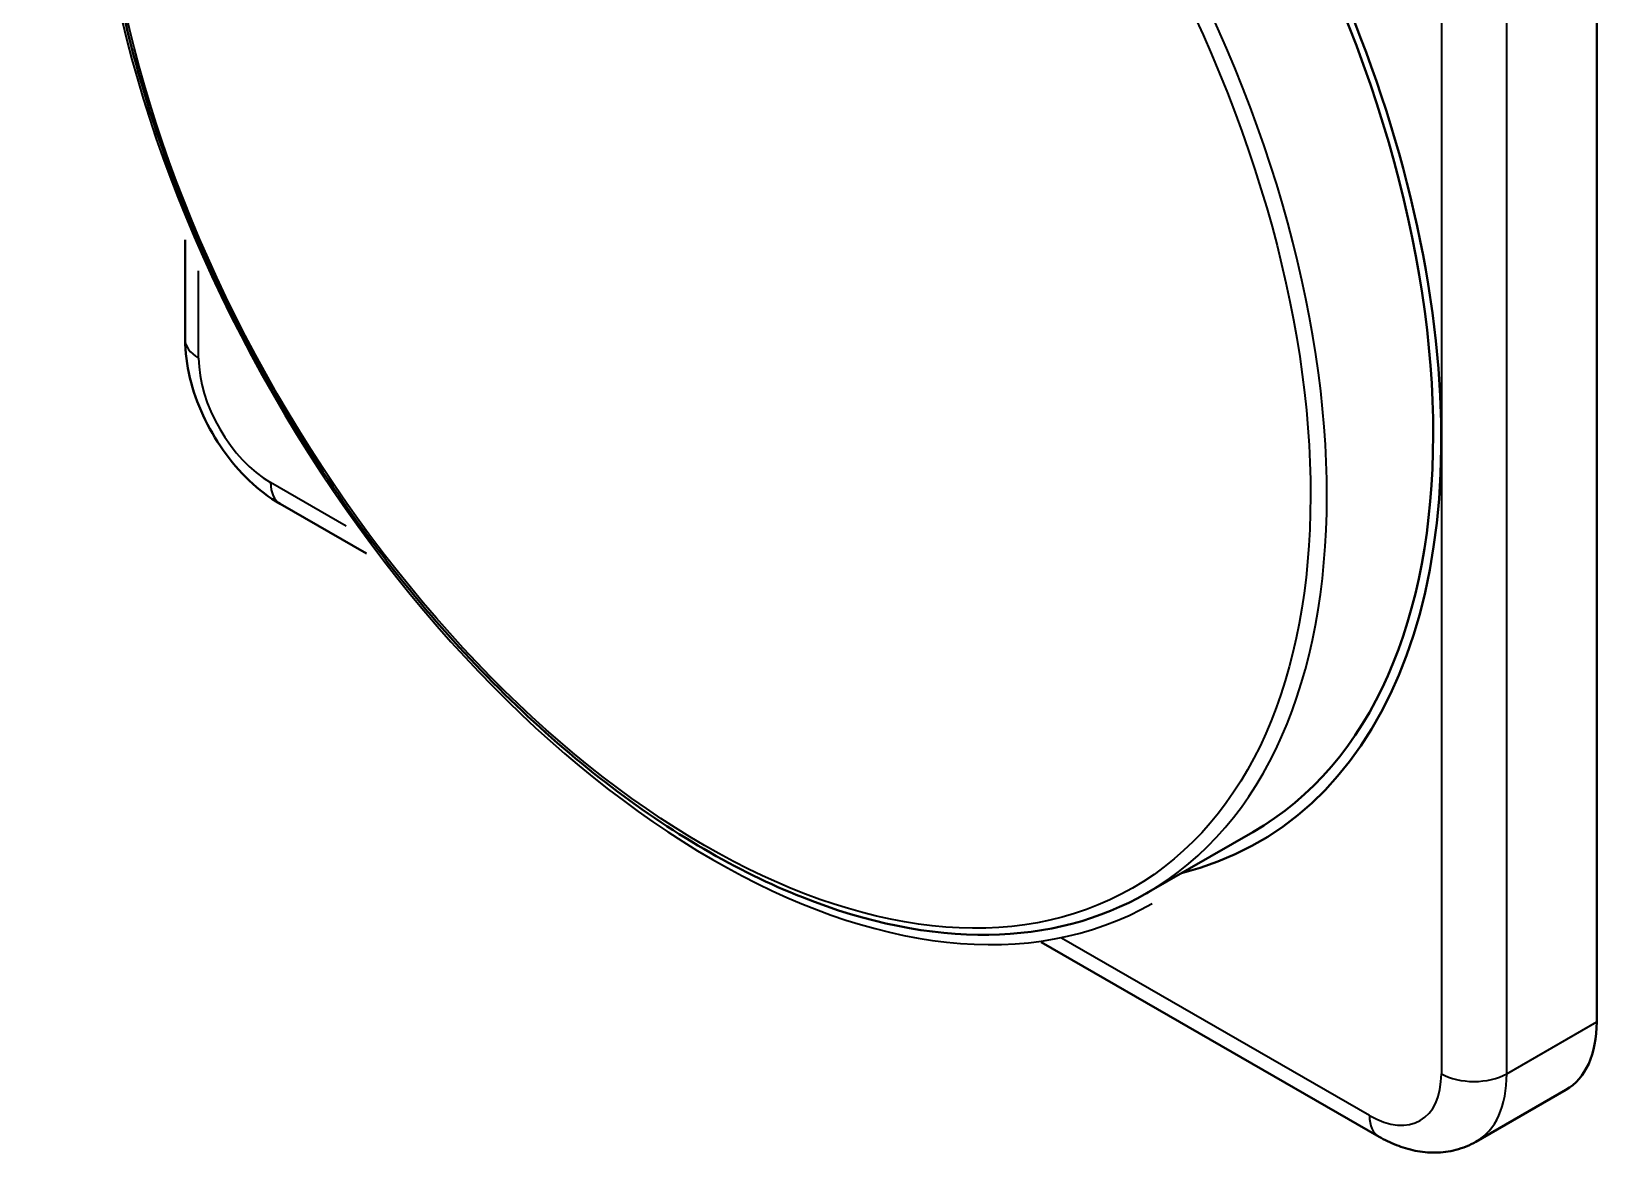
# Model space of a CAD drawing. Header units: inches. Extents: x 6934 to 18973, y 4254 to 7629.
# Drawn here: x 10768.6 to 10822.7, y 6879.7 to 6918.4 of the extents above; entities that cross this region are included whole.
import ezdxf

# ---------------------------------------------------------------- set-up
doc = ezdxf.new("R2010")
doc.units = ezdxf.units.IN
doc.header["$MEASUREMENT"] = 0
doc.layers.add('POWER SUPPLY CASE OUTLINE$0$가시적인 것(ISO)', color=3, linetype='Continuous', lineweight=40, true_color=0x00ff00)
doc.layers.add('POWER SUPPLY CASE OUTLINE$0$가시적인 좁은 것(ISO)', color=3, linetype='Continuous', lineweight=35, true_color=0x00ff00)

msp = doc.modelspace()

# ---------------------------------------------------------------- linework, layer by layer
at = {"layer": 'POWER SUPPLY CASE OUTLINE$0$가시적인 것(ISO)'}
for p, q in [((10822.713, 6928.132), (10822.713, 6884.181)), ((10773.878, 6907.798), (10773.878, 6911.236)), ((10780.15, 6900.383), (10777.169, 6902.1)), ((10807.137, 6888.629), (10810.814, 6890.746)), ((10815.183, 6880.21), (10803.49, 6886.943)), ((10818.536, 6880.037), (10821.647, 6881.829))]:
    msp.add_line(p, q, dxfattribs=at)
for centre, major_axis, start_param, end_param in [((10795.843, 6916.743), (-15.171, 26.344), 2.979193, 6.445585), ((10795.843, 6916.743), (-14.971, 25.998), 3.141593, 6.283185), ((10819.092, 6886.266), (2.555, -4.437), 0, 0.787332)]:
    msp.add_ellipse(centre, major_axis=major_axis, ratio=0.578093, start_param=start_param, end_param=end_param, dxfattribs=at)
for points, knots in [([(10807.137, 6888.629), (10805.533, 6887.705), (10803.68, 6887.22), (10799.648, 6887.164), (10797.463, 6887.607), (10792.975, 6889.385), (10790.669, 6890.732), (10786.188, 6894.189), (10784.013, 6896.3), (10780.015, 6901.067), (10778.191, 6903.722), (10775.077, 6909.31), (10773.786, 6912.242), (10771.867, 6918.09), (10771.24, 6921.006), (10770.714, 6926.532), (10770.818, 6929.141), (10771.757, 6933.784), (10772.592, 6935.82), (10774.703, 6938.787), (10775.862, 6939.856), (10777.195, 6940.624)], [0.787332, 0.787332, 0.787332, 0.787332, 1.099107, 1.099107, 1.416533, 1.416533, 1.73841, 1.73841, 2.060589, 2.060589, 2.382389, 2.382389, 2.704048, 2.704048, 3.025896, 3.025896, 3.348121, 3.348121, 3.669708, 3.669708, 3.928925, 3.928925, 3.928925, 3.928925]), ([(10777.169, 6902.1), (10776.782, 6902.323), (10776.424, 6902.598), (10775.766, 6903.225), (10775.465, 6903.577), (10774.929, 6904.335), (10774.695, 6904.741), (10774.306, 6905.584), (10774.152, 6906.02), (10773.938, 6906.904), (10773.878, 6907.352), (10773.878, 6907.798)], [1.570796, 1.570796, 1.570796, 1.570796, 1.884956, 1.884956, 2.199115, 2.199115, 2.513274, 2.513274, 2.827433, 2.827433, 3.141593, 3.141593, 3.141593, 3.141593]), ([(10818.536, 6880.037), (10818.319, 6879.912), (10818.084, 6879.817), (10817.607, 6879.692), (10817.365, 6879.662), (10816.89, 6879.656), (10816.657, 6879.681), (10816.209, 6879.771), (10815.992, 6879.837), (10815.576, 6880.001), (10815.376, 6880.099), (10815.183, 6880.21)], [0.7873319, 0.7873319, 0.7873319, 0.7873319, 0.9440248, 0.9440248, 1.1007177, 1.1007177, 1.2574105, 1.2574105, 1.4141034, 1.4141034, 1.5707963, 1.5707963, 1.5707963, 1.5707963])]:
    msp.add_open_spline(points, degree=3, knots=knots, dxfattribs=at)
at = {"layer": 'POWER SUPPLY CASE OUTLINE$0$가시적인 좁은 것(ISO)'}
for p, q in [((10817.339, 6926.34), (10817.339, 6882.389)), ((10819.602, 6882.389), (10819.602, 6926.34)), ((10774.347, 6907.147), (10774.347, 6910.167)), ((10779.455, 6901.327), (10776.836, 6902.835)), ((10814.85, 6880.945), (10804.202, 6887.076)), ((10819.602, 6882.389), (10822.713, 6884.181))]:
    msp.add_line(p, q, dxfattribs=at)
msp.add_ellipse((10791.883, 6914.463), major_axis=(-14.771, 25.651), ratio=0.578093, dxfattribs=at)
for centre, major_axis, ratio, start_param, end_param in [((10792.166, 6914.626), (-14.971, 25.998), 0.578093, 3.141593, 6.283185), ((10792.166, 6914.626), (15.171, -26.344), 0.578093, 3.141593, 6.283185), ((10775.478, 6907.798), (-1.6, 0), 0.575862, 0, 0.785398), ((10776.836, 6905.713), (-1.757, 3.05), 0.578093, 0.787332, 2.358128), ((10777.967, 6903.487), (-0.798, -1.387), 0.578093, 5.495853, 6.283185), ((10814.85, 6883.822), (1.757, -3.05), 0.578093, 5.499721, 7.070517), ((10818.47, 6883.041), (1.6, 0), 0.575862, 3.926991, 5.497787), ((10815.981, 6884.474), (2.555, -4.437), 0.578093, 0, 0.787332), ((10815.981, 6881.596), (-0.798, -1.387), 0.578093, 5.495853, 6.283185)]:
    msp.add_ellipse(centre, major_axis=major_axis, ratio=ratio, start_param=start_param, end_param=end_param, dxfattribs=at)

doc.saveas('drawing.dxf')
